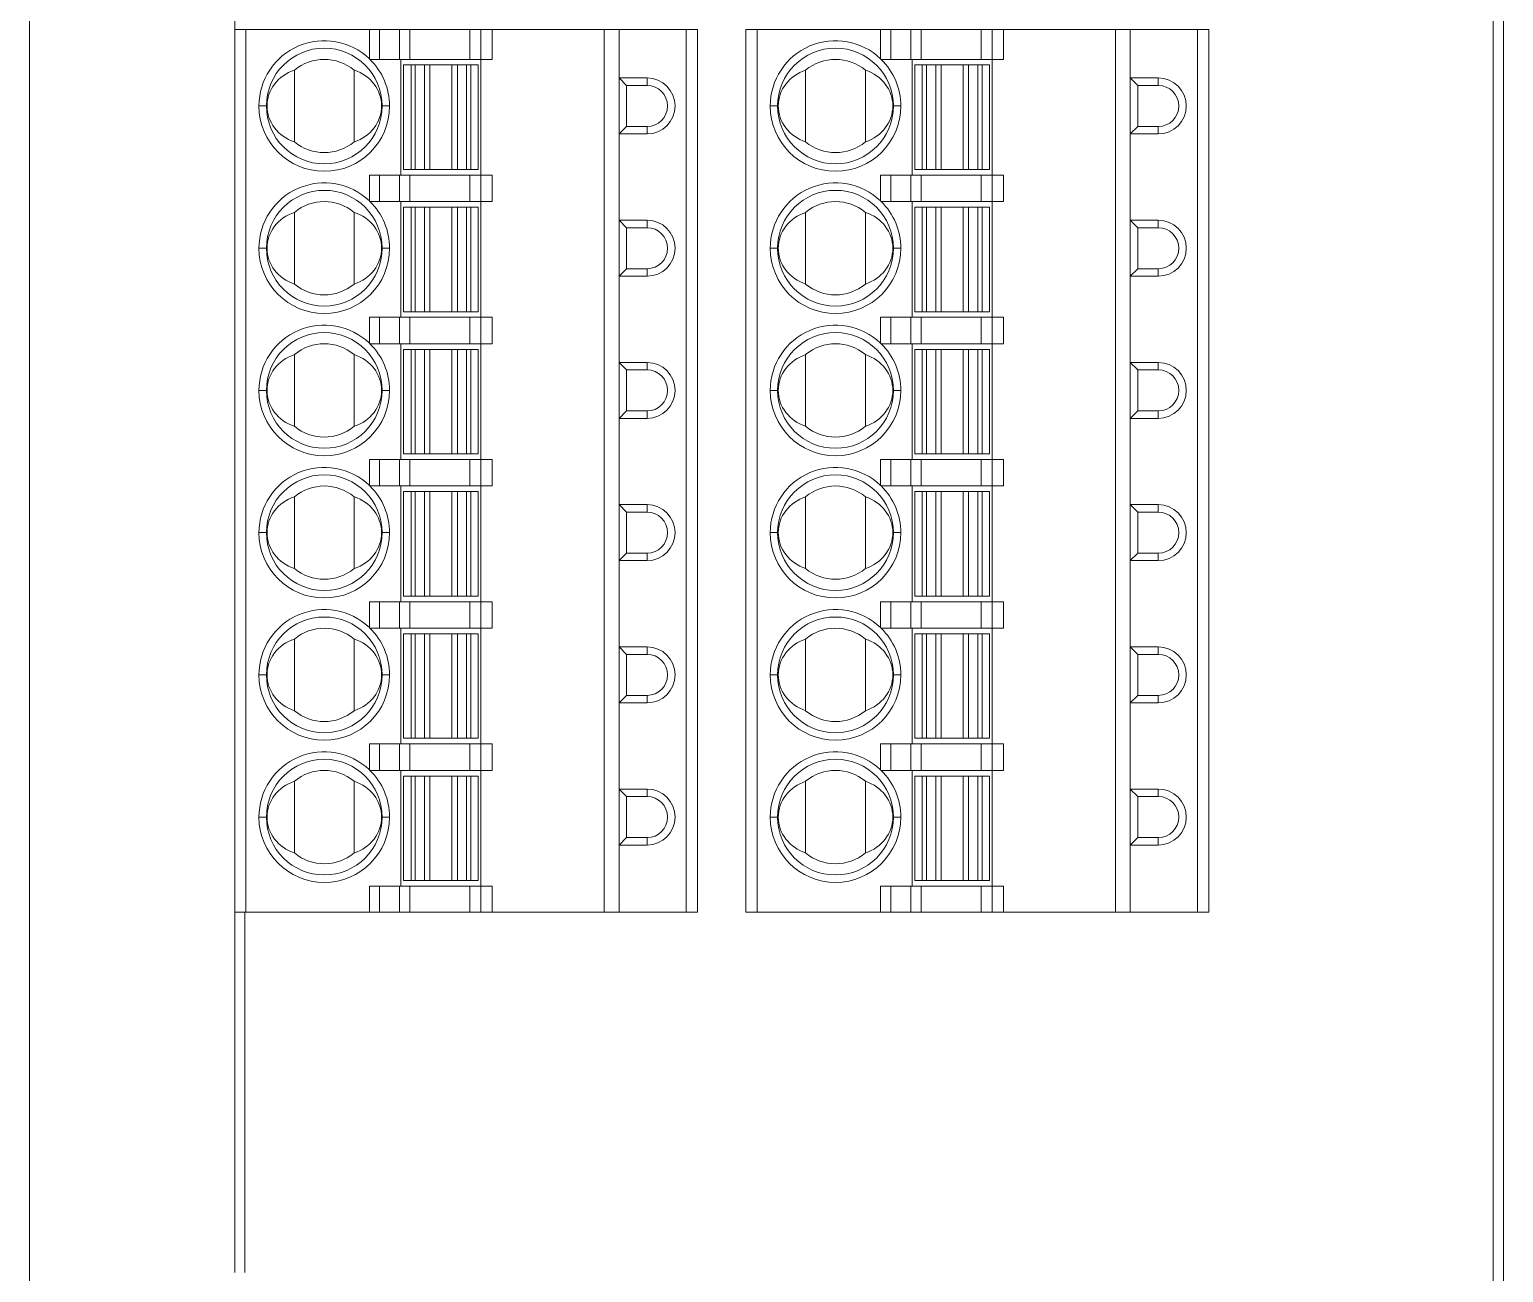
# Model space of a CAD drawing. Header units: millimetres. Extents: x 91 to 341, y 63 to 263.
# Drawn here: x 245.43 to 265.18, y 187.31 to 203.96 of the extents above; entities that cross this region are included whole.
import ezdxf

# ---------------------------------------------------------------- set-up
doc = ezdxf.new("R2010")
doc.units = ezdxf.units.MM

msp = doc.modelspace()

# ---------------------------------------------------------------- linework, layer by layer
at = {"color": 7, "linetype": 'Continuous', "lineweight": 15}
for p, q in [((245.427, 229.139), (245.427, 170.139)), ((248.177, 203.964), (248.177, 226.139)), ((265.177, 226.139), (265.177, 173.139)), ((265.04, 173.314), (265.04, 225.964)), ((248.177, 192.139), (248.177, 203.964)), ((248.177, 203.964), (248.327, 203.964)), ((248.327, 192.139), (248.327, 203.964)), ((248.327, 203.964), (249.982, 203.964)), ((249.982, 203.571), (249.982, 203.964)), ((249.982, 203.964), (250.118, 203.964)), ((250.118, 203.964), (250.118, 203.564)), ((250.118, 203.964), (250.387, 203.964)), ((250.387, 203.964), (250.387, 203.564)), ((250.387, 203.964), (250.523, 203.964)), ((250.523, 203.964), (250.523, 203.564)), ((250.523, 203.964), (251.327, 203.964)), ((251.327, 203.964), (251.327, 203.564)), ((251.327, 203.964), (251.477, 203.964)), ((251.477, 203.964), (251.477, 203.564)), ((251.477, 203.964), (251.627, 203.964)), ((251.627, 203.964), (251.627, 203.564)), ((251.627, 203.964), (253.127, 203.964)), ((253.127, 192.139), (253.127, 203.964)), ((253.327, 203.964), (253.127, 203.964)), ((253.327, 203.314), (253.327, 203.964)), ((253.327, 203.964), (254.227, 203.964)), ((254.227, 192.139), (254.227, 203.964)), ((254.377, 203.964), (254.227, 203.964)), ((254.377, 192.139), (254.377, 203.964)), ((255.027, 192.139), (255.027, 203.964)), ((255.027, 203.964), (255.177, 203.964)), ((255.177, 192.139), (255.177, 203.964)), ((255.177, 203.964), (256.832, 203.964)), ((256.832, 203.571), (256.832, 203.964)), ((256.832, 203.964), (256.968, 203.964)), ((256.968, 203.964), (256.968, 203.564)), ((256.968, 203.964), (257.237, 203.964)), ((257.237, 203.964), (257.237, 203.564)), ((257.237, 203.964), (257.373, 203.964)), ((257.373, 203.964), (257.373, 203.564)), ((257.373, 203.964), (258.177, 203.964)), ((258.177, 203.964), (258.177, 203.564)), ((258.177, 203.964), (258.327, 203.964)), ((258.327, 203.964), (258.327, 203.564)), ((258.327, 203.964), (258.477, 203.964)), ((258.477, 203.964), (258.477, 203.564)), ((258.477, 203.964), (259.977, 203.964)), ((259.977, 192.139), (259.977, 203.964)), ((260.177, 203.964), (259.977, 203.964)), ((260.177, 203.314), (260.177, 203.964)), ((260.177, 203.964), (261.077, 203.964)), ((261.077, 192.139), (261.077, 203.964)), ((261.227, 203.964), (261.077, 203.964)), ((261.227, 192.139), (261.227, 203.964)), ((249.99, 203.564), (249.982, 203.571)), ((249.99, 203.564), (250.118, 203.564)), ((249.99, 203.564), (249.99, 203.564)), ((250.118, 203.564), (250.387, 203.564)), ((250.387, 203.564), (250.523, 203.564)), ((250.402, 202.014), (250.402, 203.564)), ((250.44, 202.089), (250.44, 203.489)), ((250.44, 203.489), (250.54, 203.489)), ((250.523, 203.564), (251.327, 203.564)), ((250.54, 202.089), (250.54, 203.489)), ((250.597, 203.489), (250.54, 203.489)), ((250.719, 203.489), (250.597, 203.489)), ((250.597, 202.089), (250.597, 203.489)), ((250.719, 202.089), (250.719, 203.489)), ((250.793, 203.489), (250.719, 203.489)), ((250.793, 202.089), (250.793, 203.489)), ((250.793, 203.489), (251.086, 203.489)), ((251.086, 203.489), (251.086, 202.089)), ((251.161, 203.489), (251.086, 203.489)), ((251.161, 203.489), (251.161, 202.089)), ((251.283, 203.489), (251.161, 203.489)), ((251.283, 203.489), (251.283, 202.089)), ((251.34, 203.489), (251.283, 203.489)), ((251.327, 203.564), (251.477, 203.564)), ((251.34, 203.489), (251.34, 202.089)), ((251.44, 203.489), (251.34, 203.489)), ((251.44, 203.489), (251.44, 202.089)), ((251.477, 203.564), (251.627, 203.564)), ((251.477, 203.564), (251.477, 202.014)), ((256.84, 203.564), (256.832, 203.571)), ((256.84, 203.564), (256.968, 203.564)), ((256.84, 203.564), (256.84, 203.564)), ((256.968, 203.564), (257.237, 203.564)), ((257.237, 203.564), (257.373, 203.564)), ((257.252, 202.014), (257.252, 203.564)), ((257.29, 202.089), (257.29, 203.489)), ((257.29, 203.489), (257.39, 203.489)), ((257.373, 203.564), (258.177, 203.564)), ((257.39, 202.089), (257.39, 203.489)), ((257.447, 203.489), (257.39, 203.489)), ((257.447, 202.089), (257.447, 203.489)), ((257.569, 203.489), (257.447, 203.489)), ((257.569, 202.089), (257.569, 203.489)), ((257.643, 203.489), (257.569, 203.489)), ((257.643, 202.089), (257.643, 203.489)), ((257.643, 203.489), (257.936, 203.489)), ((257.936, 203.489), (257.936, 202.089)), ((258.011, 203.489), (257.936, 203.489)), ((258.011, 203.489), (258.011, 202.089)), ((258.133, 203.489), (258.011, 203.489)), ((258.133, 203.489), (258.133, 202.089)), ((258.19, 203.489), (258.133, 203.489)), ((258.177, 203.564), (258.327, 203.564)), ((258.19, 203.489), (258.19, 202.089)), ((258.29, 203.489), (258.19, 203.489)), ((258.29, 203.489), (258.29, 202.089)), ((258.327, 203.564), (258.477, 203.564)), ((258.327, 203.564), (258.327, 202.014)), ((248.977, 202.459), (248.977, 203.419)), ((249.777, 203.419), (249.777, 202.459)), ((253.327, 202.564), (253.327, 203.314)), ((253.327, 203.314), (253.427, 203.214)), ((253.327, 203.314), (253.702, 203.314)), ((253.702, 203.214), (253.702, 203.314)), ((255.827, 202.459), (255.827, 203.419)), ((256.627, 203.419), (256.627, 202.459)), ((260.177, 202.564), (260.177, 203.314)), ((260.177, 203.314), (260.552, 203.314)), ((260.177, 203.314), (260.277, 203.214)), ((260.552, 203.214), (260.552, 203.314)), ((253.427, 202.664), (253.427, 203.214)), ((253.427, 203.214), (253.702, 203.214)), ((260.277, 202.664), (260.277, 203.214)), ((260.277, 203.214), (260.552, 203.214)), ((248.602, 202.939), (248.502, 202.939)), ((250.252, 202.939), (250.152, 202.939)), ((255.452, 202.939), (255.352, 202.939)), ((257.102, 202.939), (257.002, 202.939)), ((253.327, 202.564), (253.427, 202.664)), ((253.427, 202.664), (253.702, 202.664)), ((253.702, 202.664), (253.702, 202.564)), ((260.177, 202.564), (260.277, 202.664)), ((260.277, 202.664), (260.552, 202.664)), ((260.552, 202.664), (260.552, 202.564)), ((253.327, 202.564), (253.327, 201.409)), ((253.702, 202.564), (253.327, 202.564)), ((260.177, 202.564), (260.177, 201.409)), ((260.552, 202.564), (260.177, 202.564)), ((250.44, 202.089), (250.54, 202.089)), ((250.54, 202.089), (250.597, 202.089)), ((250.597, 202.089), (250.719, 202.089)), ((250.719, 202.089), (250.793, 202.089)), ((251.086, 202.089), (250.793, 202.089)), ((251.086, 202.089), (251.161, 202.089)), ((251.161, 202.089), (251.283, 202.089)), ((251.283, 202.089), (251.34, 202.089)), ((251.34, 202.089), (251.44, 202.089)), ((257.29, 202.089), (257.39, 202.089)), ((257.39, 202.089), (257.447, 202.089)), ((257.447, 202.089), (257.569, 202.089)), ((257.569, 202.089), (257.643, 202.089)), ((257.936, 202.089), (257.643, 202.089)), ((257.936, 202.089), (258.011, 202.089)), ((258.011, 202.089), (258.133, 202.089)), ((258.133, 202.089), (258.19, 202.089)), ((258.19, 202.089), (258.29, 202.089)), ((249.982, 201.666), (249.982, 202.014)), ((249.982, 202.014), (250.118, 202.014)), ((250.118, 202.014), (250.118, 201.659)), ((250.387, 202.014), (250.118, 202.014)), ((250.387, 201.659), (250.387, 202.014)), ((250.387, 202.014), (250.523, 202.014)), ((250.523, 201.659), (250.523, 202.014)), ((250.523, 202.014), (251.327, 202.014)), ((251.327, 202.014), (251.327, 201.659)), ((251.477, 202.014), (251.327, 202.014)), ((251.477, 202.014), (251.477, 201.659)), ((251.477, 202.014), (251.627, 202.014)), ((251.627, 202.014), (251.627, 201.659)), ((256.832, 201.666), (256.832, 202.014)), ((256.832, 202.014), (256.968, 202.014)), ((256.968, 202.014), (256.968, 201.659)), ((257.237, 202.014), (256.968, 202.014)), ((257.237, 201.659), (257.237, 202.014)), ((257.237, 202.014), (257.373, 202.014)), ((257.373, 201.659), (257.373, 202.014)), ((257.373, 202.014), (258.177, 202.014)), ((258.177, 202.014), (258.177, 201.659)), ((258.327, 202.014), (258.177, 202.014)), ((258.327, 202.014), (258.327, 201.659)), ((258.327, 202.014), (258.477, 202.014)), ((258.477, 202.014), (258.477, 201.659)), ((249.99, 201.659), (249.982, 201.666)), ((249.99, 201.659), (250.118, 201.659)), ((249.99, 201.659), (249.99, 201.659)), ((250.118, 201.659), (250.387, 201.659)), ((250.387, 201.659), (250.523, 201.659)), ((250.402, 200.109), (250.402, 201.659)), ((250.523, 201.659), (251.327, 201.659)), ((251.327, 201.659), (251.477, 201.659)), ((251.477, 201.659), (251.627, 201.659)), ((251.477, 201.659), (251.477, 200.109)), ((256.84, 201.659), (256.832, 201.666)), ((256.84, 201.659), (256.968, 201.659)), ((256.84, 201.659), (256.84, 201.659)), ((256.968, 201.659), (257.237, 201.659)), ((257.237, 201.659), (257.373, 201.659)), ((257.252, 200.109), (257.252, 201.659)), ((257.373, 201.659), (258.177, 201.659)), ((258.177, 201.659), (258.327, 201.659)), ((258.327, 201.659), (258.477, 201.659)), ((258.327, 201.659), (258.327, 200.109)), ((248.977, 200.554), (248.977, 201.514)), ((249.777, 201.514), (249.777, 200.554)), ((250.44, 200.184), (250.44, 201.584)), ((250.44, 201.584), (250.54, 201.584)), ((250.54, 200.184), (250.54, 201.584)), ((250.597, 201.584), (250.54, 201.584)), ((250.719, 201.584), (250.597, 201.584)), ((250.597, 200.184), (250.597, 201.584)), ((250.719, 200.184), (250.719, 201.584)), ((250.793, 201.584), (250.719, 201.584)), ((250.793, 200.184), (250.793, 201.584)), ((250.793, 201.584), (251.086, 201.584)), ((251.086, 201.584), (251.086, 200.184)), ((251.161, 201.584), (251.086, 201.584)), ((251.161, 201.584), (251.161, 200.184)), ((251.283, 201.584), (251.161, 201.584)), ((251.283, 201.584), (251.283, 200.184)), ((251.34, 201.584), (251.283, 201.584)), ((251.34, 201.584), (251.34, 200.184)), ((251.34, 201.584), (251.44, 201.584)), ((251.44, 201.584), (251.44, 200.184)), ((255.827, 200.554), (255.827, 201.514)), ((256.627, 201.514), (256.627, 200.554)), ((257.29, 200.184), (257.29, 201.584)), ((257.29, 201.584), (257.39, 201.584)), ((257.39, 200.184), (257.39, 201.584)), ((257.447, 201.584), (257.39, 201.584)), ((257.447, 200.184), (257.447, 201.584)), ((257.569, 201.584), (257.447, 201.584)), ((257.569, 200.184), (257.569, 201.584)), ((257.643, 201.584), (257.569, 201.584)), ((257.643, 200.184), (257.643, 201.584)), ((257.643, 201.584), (257.936, 201.584)), ((257.936, 201.584), (257.936, 200.184)), ((258.011, 201.584), (257.936, 201.584)), ((258.011, 201.584), (258.011, 200.184)), ((258.133, 201.584), (258.011, 201.584)), ((258.133, 201.584), (258.133, 200.184)), ((258.19, 201.584), (258.133, 201.584)), ((258.19, 201.584), (258.19, 200.184)), ((258.19, 201.584), (258.29, 201.584)), ((258.29, 201.584), (258.29, 200.184)), ((253.327, 200.659), (253.327, 201.409)), ((253.327, 201.409), (253.702, 201.409)), ((253.327, 201.409), (253.427, 201.309)), ((253.427, 201.309), (253.702, 201.309)), ((253.427, 200.759), (253.427, 201.309)), ((253.702, 201.309), (253.702, 201.409)), ((260.177, 200.659), (260.177, 201.409)), ((260.177, 201.409), (260.552, 201.409)), ((260.177, 201.409), (260.277, 201.309)), ((260.277, 200.759), (260.277, 201.309)), ((260.277, 201.309), (260.552, 201.309)), ((260.552, 201.309), (260.552, 201.409)), ((248.602, 201.034), (248.502, 201.034)), ((250.252, 201.034), (250.152, 201.034)), ((255.452, 201.034), (255.352, 201.034)), ((257.102, 201.034), (257.002, 201.034)), ((253.327, 200.659), (253.427, 200.759)), ((253.427, 200.759), (253.702, 200.759)), ((253.702, 200.759), (253.702, 200.659)), ((260.177, 200.659), (260.277, 200.759)), ((260.277, 200.759), (260.552, 200.759)), ((260.552, 200.759), (260.552, 200.659)), ((253.327, 200.659), (253.327, 199.504)), ((253.702, 200.659), (253.327, 200.659)), ((260.177, 200.659), (260.177, 199.504)), ((260.552, 200.659), (260.177, 200.659)), ((249.982, 199.761), (249.982, 200.109)), ((249.982, 200.109), (250.118, 200.109)), ((250.118, 200.109), (250.118, 199.754)), ((250.387, 200.109), (250.118, 200.109)), ((250.387, 199.754), (250.387, 200.109)), ((250.387, 200.109), (250.523, 200.109)), ((250.44, 200.184), (250.54, 200.184)), ((250.523, 199.754), (250.523, 200.109)), ((250.523, 200.109), (251.327, 200.109)), ((250.54, 200.184), (250.597, 200.184)), ((250.597, 200.184), (250.719, 200.184)), ((250.719, 200.184), (250.793, 200.184)), ((251.086, 200.184), (250.793, 200.184)), ((251.086, 200.184), (251.161, 200.184)), ((251.161, 200.184), (251.283, 200.184)), ((251.283, 200.184), (251.34, 200.184)), ((251.327, 200.109), (251.327, 199.754)), ((251.477, 200.109), (251.327, 200.109)), ((251.34, 200.184), (251.44, 200.184)), ((251.477, 200.109), (251.477, 199.754)), ((251.477, 200.109), (251.627, 200.109)), ((251.627, 200.109), (251.627, 199.754)), ((256.832, 199.761), (256.832, 200.109)), ((256.832, 200.109), (256.968, 200.109)), ((256.968, 200.109), (256.968, 199.754)), ((257.237, 200.109), (256.968, 200.109)), ((257.237, 199.754), (257.237, 200.109)), ((257.237, 200.109), (257.373, 200.109)), ((257.29, 200.184), (257.39, 200.184)), ((257.373, 199.754), (257.373, 200.109)), ((257.373, 200.109), (258.177, 200.109)), ((257.39, 200.184), (257.447, 200.184)), ((257.447, 200.184), (257.569, 200.184)), ((257.569, 200.184), (257.643, 200.184)), ((257.936, 200.184), (257.643, 200.184)), ((257.936, 200.184), (258.011, 200.184)), ((258.011, 200.184), (258.133, 200.184)), ((258.133, 200.184), (258.19, 200.184)), ((258.177, 200.109), (258.177, 199.754)), ((258.327, 200.109), (258.177, 200.109)), ((258.19, 200.184), (258.29, 200.184)), ((258.327, 200.109), (258.327, 199.754)), ((258.327, 200.109), (258.477, 200.109)), ((258.477, 200.109), (258.477, 199.754)), ((249.99, 199.754), (249.982, 199.761)), ((249.99, 199.754), (250.118, 199.754)), ((249.99, 199.754), (249.99, 199.754)), ((250.118, 199.754), (250.387, 199.754)), ((250.387, 199.754), (250.523, 199.754)), ((250.402, 198.204), (250.402, 199.754)), ((250.44, 198.279), (250.44, 199.679)), ((250.44, 199.679), (250.54, 199.679)), ((250.523, 199.754), (251.327, 199.754)), ((250.54, 198.279), (250.54, 199.679)), ((250.597, 199.679), (250.54, 199.679)), ((250.719, 199.679), (250.597, 199.679)), ((250.597, 198.279), (250.597, 199.679)), ((250.719, 198.279), (250.719, 199.679)), ((250.793, 199.679), (250.719, 199.679)), ((250.793, 198.279), (250.793, 199.679)), ((250.793, 199.679), (251.086, 199.679)), ((251.086, 199.679), (251.086, 198.279)), ((251.161, 199.679), (251.086, 199.679)), ((251.161, 199.679), (251.161, 198.279)), ((251.283, 199.679), (251.161, 199.679)), ((251.283, 199.679), (251.283, 198.279)), ((251.34, 199.679), (251.283, 199.679)), ((251.327, 199.754), (251.477, 199.754)), ((251.34, 199.679), (251.34, 198.279)), ((251.34, 199.679), (251.44, 199.679)), ((251.44, 199.679), (251.44, 198.279)), ((251.477, 199.754), (251.627, 199.754)), ((251.477, 199.754), (251.477, 198.204)), ((256.84, 199.754), (256.832, 199.761)), ((256.84, 199.754), (256.968, 199.754)), ((256.84, 199.754), (256.84, 199.754)), ((256.968, 199.754), (257.237, 199.754)), ((257.237, 199.754), (257.373, 199.754)), ((257.252, 198.204), (257.252, 199.754)), ((257.29, 198.279), (257.29, 199.679)), ((257.29, 199.679), (257.39, 199.679)), ((257.373, 199.754), (258.177, 199.754)), ((257.39, 198.279), (257.39, 199.679)), ((257.447, 199.679), (257.39, 199.679)), ((257.447, 198.279), (257.447, 199.679)), ((257.569, 199.679), (257.447, 199.679)), ((257.569, 198.279), (257.569, 199.679)), ((257.643, 199.679), (257.569, 199.679)), ((257.643, 198.279), (257.643, 199.679)), ((257.643, 199.679), (257.936, 199.679)), ((257.936, 199.679), (257.936, 198.279)), ((258.011, 199.679), (257.936, 199.679)), ((258.011, 199.679), (258.011, 198.279)), ((258.133, 199.679), (258.011, 199.679)), ((258.133, 199.679), (258.133, 198.279)), ((258.19, 199.679), (258.133, 199.679)), ((258.177, 199.754), (258.327, 199.754)), ((258.19, 199.679), (258.19, 198.279)), ((258.19, 199.679), (258.29, 199.679)), ((258.29, 199.679), (258.29, 198.279)), ((258.327, 199.754), (258.477, 199.754)), ((258.327, 199.754), (258.327, 198.204)), ((248.977, 198.649), (248.977, 199.609)), ((249.777, 199.609), (249.777, 198.649)), ((253.327, 198.754), (253.327, 199.504)), ((253.327, 199.504), (253.702, 199.504)), ((253.327, 199.504), (253.427, 199.404)), ((253.702, 199.404), (253.702, 199.504)), ((255.827, 198.649), (255.827, 199.609)), ((256.627, 199.609), (256.627, 198.649)), ((260.177, 198.754), (260.177, 199.504)), ((260.177, 199.504), (260.552, 199.504)), ((260.177, 199.504), (260.277, 199.404)), ((260.552, 199.404), (260.552, 199.504)), ((253.427, 199.404), (253.702, 199.404)), ((253.427, 198.854), (253.427, 199.404)), ((260.277, 198.854), (260.277, 199.404)), ((260.277, 199.404), (260.552, 199.404)), ((248.602, 199.129), (248.502, 199.129)), ((250.252, 199.129), (250.152, 199.129)), ((255.452, 199.129), (255.352, 199.129)), ((257.102, 199.129), (257.002, 199.129)), ((253.327, 198.754), (253.427, 198.854)), ((253.327, 198.754), (253.327, 197.599)), ((253.702, 198.754), (253.327, 198.754)), ((253.427, 198.854), (253.702, 198.854)), ((253.702, 198.854), (253.702, 198.754)), ((260.177, 198.754), (260.277, 198.854)), ((260.177, 198.754), (260.177, 197.599)), ((260.552, 198.754), (260.177, 198.754)), ((260.277, 198.854), (260.552, 198.854)), ((260.552, 198.854), (260.552, 198.754)), ((249.982, 197.856), (249.982, 198.204)), ((249.982, 198.204), (250.118, 198.204)), ((250.118, 198.204), (250.118, 197.849)), ((250.387, 198.204), (250.118, 198.204)), ((250.387, 197.849), (250.387, 198.204)), ((250.387, 198.204), (250.523, 198.204)), ((250.44, 198.279), (250.54, 198.279)), ((250.523, 197.849), (250.523, 198.204)), ((250.523, 198.204), (251.327, 198.204)), ((250.54, 198.279), (250.597, 198.279)), ((250.597, 198.279), (250.719, 198.279)), ((250.719, 198.279), (250.793, 198.279)), ((251.086, 198.279), (250.793, 198.279)), ((251.086, 198.279), (251.161, 198.279)), ((251.161, 198.279), (251.283, 198.279)), ((251.283, 198.279), (251.34, 198.279)), ((251.327, 198.204), (251.327, 197.849)), ((251.477, 198.204), (251.327, 198.204)), ((251.34, 198.279), (251.44, 198.279)), ((251.477, 198.204), (251.477, 197.849)), ((251.477, 198.204), (251.627, 198.204)), ((251.627, 198.204), (251.627, 197.849)), ((256.832, 197.856), (256.832, 198.204)), ((256.832, 198.204), (256.968, 198.204)), ((256.968, 198.204), (256.968, 197.849)), ((257.237, 198.204), (256.968, 198.204)), ((257.237, 197.849), (257.237, 198.204)), ((257.237, 198.204), (257.373, 198.204)), ((257.29, 198.279), (257.39, 198.279)), ((257.373, 197.849), (257.373, 198.204)), ((257.373, 198.204), (258.177, 198.204)), ((257.39, 198.279), (257.447, 198.279)), ((257.447, 198.279), (257.569, 198.279)), ((257.569, 198.279), (257.643, 198.279)), ((257.936, 198.279), (257.643, 198.279)), ((257.936, 198.279), (258.011, 198.279)), ((258.011, 198.279), (258.133, 198.279)), ((258.133, 198.279), (258.19, 198.279)), ((258.177, 198.204), (258.177, 197.849)), ((258.327, 198.204), (258.177, 198.204)), ((258.19, 198.279), (258.29, 198.279)), ((258.327, 198.204), (258.327, 197.849)), ((258.327, 198.204), (258.477, 198.204)), ((258.477, 198.204), (258.477, 197.849)), ((248.977, 196.744), (248.977, 197.704)), ((249.777, 197.704), (249.777, 196.744)), ((249.99, 197.849), (249.982, 197.856)), ((249.99, 197.849), (250.118, 197.849)), ((249.99, 197.849), (249.99, 197.849)), ((250.118, 197.849), (250.387, 197.849)), ((250.387, 197.849), (250.523, 197.849)), ((250.402, 196.299), (250.402, 197.849)), ((250.44, 196.374), (250.44, 197.774)), ((250.44, 197.774), (250.54, 197.774)), ((250.523, 197.849), (251.327, 197.849)), ((250.54, 196.374), (250.54, 197.774)), ((250.597, 197.774), (250.54, 197.774)), ((250.719, 197.774), (250.597, 197.774)), ((250.597, 196.374), (250.597, 197.774)), ((250.719, 196.374), (250.719, 197.774)), ((250.793, 197.774), (250.719, 197.774)), ((250.793, 196.374), (250.793, 197.774)), ((250.793, 197.774), (251.086, 197.774)), ((251.086, 197.774), (251.086, 196.374)), ((251.161, 197.774), (251.086, 197.774)), ((251.161, 197.774), (251.161, 196.374)), ((251.283, 197.774), (251.161, 197.774)), ((251.283, 197.774), (251.283, 196.374)), ((251.34, 197.774), (251.283, 197.774)), ((251.327, 197.849), (251.477, 197.849)), ((251.34, 197.774), (251.34, 196.374)), ((251.34, 197.774), (251.44, 197.774)), ((251.44, 197.774), (251.44, 196.374)), ((251.477, 197.849), (251.627, 197.849)), ((251.477, 197.849), (251.477, 196.299)), ((255.827, 196.744), (255.827, 197.704)), ((256.627, 197.704), (256.627, 196.744)), ((256.84, 197.849), (256.832, 197.856)), ((256.84, 197.849), (256.968, 197.849)), ((256.84, 197.849), (256.84, 197.849)), ((256.968, 197.849), (257.237, 197.849)), ((257.237, 197.849), (257.373, 197.849)), ((257.252, 196.299), (257.252, 197.849)), ((257.29, 196.374), (257.29, 197.774)), ((257.29, 197.774), (257.39, 197.774)), ((257.373, 197.849), (258.177, 197.849)), ((257.39, 196.374), (257.39, 197.774)), ((257.447, 197.774), (257.39, 197.774)), ((257.569, 197.774), (257.447, 197.774)), ((257.447, 196.374), (257.447, 197.774)), ((257.569, 196.374), (257.569, 197.774)), ((257.643, 197.774), (257.569, 197.774)), ((257.643, 196.374), (257.643, 197.774)), ((257.643, 197.774), (257.936, 197.774)), ((257.936, 197.774), (257.936, 196.374)), ((258.011, 197.774), (257.936, 197.774)), ((258.011, 197.774), (258.011, 196.374)), ((258.133, 197.774), (258.011, 197.774)), ((258.133, 197.774), (258.133, 196.374)), ((258.19, 197.774), (258.133, 197.774)), ((258.177, 197.849), (258.327, 197.849)), ((258.19, 197.774), (258.19, 196.374)), ((258.19, 197.774), (258.29, 197.774)), ((258.29, 197.774), (258.29, 196.374)), ((258.327, 197.849), (258.477, 197.849)), ((258.327, 197.849), (258.327, 196.299)), ((253.327, 196.849), (253.327, 197.599)), ((253.327, 197.599), (253.702, 197.599)), ((253.327, 197.599), (253.427, 197.499)), ((253.702, 197.499), (253.702, 197.599)), ((260.177, 196.849), (260.177, 197.599)), ((260.177, 197.599), (260.552, 197.599)), ((260.177, 197.599), (260.277, 197.499)), ((260.552, 197.499), (260.552, 197.599)), ((253.427, 197.499), (253.702, 197.499)), ((253.427, 196.949), (253.427, 197.499)), ((260.277, 197.499), (260.552, 197.499)), ((260.277, 196.949), (260.277, 197.499)), ((248.602, 197.224), (248.502, 197.224)), ((250.252, 197.224), (250.152, 197.224)), ((255.452, 197.224), (255.352, 197.224)), ((257.102, 197.224), (257.002, 197.224)), ((253.327, 196.849), (253.427, 196.949)), ((253.427, 196.949), (253.702, 196.949)), ((253.702, 196.949), (253.702, 196.849)), ((260.177, 196.849), (260.277, 196.949)), ((260.277, 196.949), (260.552, 196.949)), ((260.552, 196.949), (260.552, 196.849)), ((253.327, 196.849), (253.327, 195.694)), ((253.702, 196.849), (253.327, 196.849)), ((260.177, 196.849), (260.177, 195.694)), ((260.552, 196.849), (260.177, 196.849)), ((250.44, 196.374), (250.54, 196.374)), ((250.54, 196.374), (250.597, 196.374)), ((250.597, 196.374), (250.719, 196.374)), ((250.719, 196.374), (250.793, 196.374)), ((251.086, 196.374), (250.793, 196.374)), ((251.086, 196.374), (251.161, 196.374)), ((251.161, 196.374), (251.283, 196.374)), ((251.283, 196.374), (251.34, 196.374)), ((251.34, 196.374), (251.44, 196.374)), ((257.29, 196.374), (257.39, 196.374)), ((257.39, 196.374), (257.447, 196.374)), ((257.447, 196.374), (257.569, 196.374)), ((257.569, 196.374), (257.643, 196.374)), ((257.936, 196.374), (257.643, 196.374)), ((257.936, 196.374), (258.011, 196.374)), ((258.011, 196.374), (258.133, 196.374)), ((258.133, 196.374), (258.19, 196.374)), ((258.19, 196.374), (258.29, 196.374)), ((249.982, 195.951), (249.982, 196.299)), ((249.982, 196.299), (250.118, 196.299)), ((250.118, 196.299), (250.118, 195.944)), ((250.387, 196.299), (250.118, 196.299)), ((250.387, 195.944), (250.387, 196.299)), ((250.387, 196.299), (250.523, 196.299)), ((250.523, 195.944), (250.523, 196.299)), ((250.523, 196.299), (251.327, 196.299)), ((251.327, 196.299), (251.327, 195.944)), ((251.477, 196.299), (251.327, 196.299)), ((251.477, 196.299), (251.477, 195.944)), ((251.477, 196.299), (251.627, 196.299)), ((251.627, 196.299), (251.627, 195.944)), ((256.832, 195.951), (256.832, 196.299)), ((256.832, 196.299), (256.968, 196.299)), ((256.968, 196.299), (256.968, 195.944)), ((257.237, 196.299), (256.968, 196.299)), ((257.237, 195.944), (257.237, 196.299)), ((257.237, 196.299), (257.373, 196.299)), ((257.373, 195.944), (257.373, 196.299)), ((257.373, 196.299), (258.177, 196.299)), ((258.177, 196.299), (258.177, 195.944)), ((258.327, 196.299), (258.177, 196.299)), ((258.327, 196.299), (258.327, 195.944)), ((258.327, 196.299), (258.477, 196.299)), ((258.477, 196.299), (258.477, 195.944)), ((249.99, 195.944), (249.982, 195.951)), ((249.99, 195.944), (250.118, 195.944)), ((249.99, 195.944), (249.99, 195.944)), ((250.118, 195.944), (250.387, 195.944)), ((250.387, 195.944), (250.523, 195.944)), ((250.402, 194.394), (250.402, 195.944)), ((250.523, 195.944), (251.327, 195.944)), ((251.327, 195.944), (251.477, 195.944)), ((251.477, 195.944), (251.627, 195.944)), ((251.477, 195.944), (251.477, 194.394)), ((256.84, 195.944), (256.832, 195.951)), ((256.84, 195.944), (256.968, 195.944)), ((256.84, 195.944), (256.84, 195.944)), ((256.968, 195.944), (257.237, 195.944)), ((257.237, 195.944), (257.373, 195.944)), ((257.252, 194.394), (257.252, 195.944)), ((257.373, 195.944), (258.177, 195.944)), ((258.177, 195.944), (258.327, 195.944)), ((258.327, 195.944), (258.477, 195.944)), ((258.327, 195.944), (258.327, 194.394)), ((248.977, 194.839), (248.977, 195.799)), ((249.777, 195.799), (249.777, 194.839)), ((250.44, 194.469), (250.44, 195.869)), ((250.44, 195.869), (250.54, 195.869)), ((250.54, 194.469), (250.54, 195.869)), ((250.597, 195.869), (250.54, 195.869)), ((250.597, 194.469), (250.597, 195.869)), ((250.719, 195.869), (250.597, 195.869)), ((250.719, 194.469), (250.719, 195.869)), ((250.793, 195.869), (250.719, 195.869)), ((250.793, 194.469), (250.793, 195.869)), ((250.793, 195.869), (251.086, 195.869)), ((251.086, 195.869), (251.086, 194.469)), ((251.161, 195.869), (251.086, 195.869)), ((251.161, 195.869), (251.161, 194.469)), ((251.283, 195.869), (251.161, 195.869)), ((251.283, 195.869), (251.283, 194.469)), ((251.34, 195.869), (251.283, 195.869)), ((251.34, 195.869), (251.34, 194.469)), ((251.44, 195.869), (251.34, 195.869)), ((251.44, 195.869), (251.44, 194.469)), ((255.827, 194.839), (255.827, 195.799)), ((256.627, 195.799), (256.627, 194.839)), ((257.29, 194.469), (257.29, 195.869)), ((257.29, 195.869), (257.39, 195.869)), ((257.39, 194.469), (257.39, 195.869)), ((257.447, 195.869), (257.39, 195.869)), ((257.447, 194.469), (257.447, 195.869)), ((257.569, 195.869), (257.447, 195.869)), ((257.569, 194.469), (257.569, 195.869)), ((257.643, 195.869), (257.569, 195.869)), ((257.643, 194.469), (257.643, 195.869)), ((257.643, 195.869), (257.936, 195.869)), ((257.936, 195.869), (257.936, 194.469)), ((258.011, 195.869), (257.936, 195.869)), ((258.011, 195.869), (258.011, 194.469)), ((258.133, 195.869), (258.011, 195.869)), ((258.133, 195.869), (258.133, 194.469)), ((258.19, 195.869), (258.133, 195.869)), ((258.19, 195.869), (258.19, 194.469)), ((258.29, 195.869), (258.19, 195.869)), ((258.29, 195.869), (258.29, 194.469)), ((253.327, 194.944), (253.327, 195.694)), ((253.327, 195.694), (253.702, 195.694)), ((253.327, 195.694), (253.427, 195.594)), ((253.427, 195.044), (253.427, 195.594)), ((253.427, 195.594), (253.702, 195.594)), ((253.702, 195.594), (253.702, 195.694)), ((260.177, 194.944), (260.177, 195.694)), ((260.177, 195.694), (260.552, 195.694)), ((260.177, 195.694), (260.277, 195.594)), ((260.277, 195.594), (260.552, 195.594)), ((260.277, 195.044), (260.277, 195.594)), ((260.552, 195.594), (260.552, 195.694)), ((248.602, 195.319), (248.502, 195.319)), ((250.252, 195.319), (250.152, 195.319)), ((255.452, 195.319), (255.352, 195.319)), ((257.102, 195.319), (257.002, 195.319)), ((253.327, 194.944), (253.427, 195.044)), ((253.327, 194.944), (253.327, 193.789)), ((253.702, 194.944), (253.327, 194.944)), ((253.427, 195.044), (253.702, 195.044)), ((253.702, 195.044), (253.702, 194.944)), ((260.177, 194.944), (260.277, 195.044)), ((260.177, 194.944), (260.177, 193.789)), ((260.552, 194.944), (260.177, 194.944)), ((260.277, 195.044), (260.552, 195.044)), ((260.552, 195.044), (260.552, 194.944)), ((249.982, 194.046), (249.982, 194.394)), ((249.982, 194.394), (250.118, 194.394)), ((250.118, 194.394), (250.118, 194.039)), ((250.387, 194.394), (250.118, 194.394)), ((250.387, 194.039), (250.387, 194.394)), ((250.387, 194.394), (250.523, 194.394)), ((250.44, 194.469), (250.54, 194.469)), ((250.523, 194.039), (250.523, 194.394)), ((250.523, 194.394), (251.327, 194.394)), ((250.54, 194.469), (250.597, 194.469)), ((250.597, 194.469), (250.719, 194.469)), ((250.719, 194.469), (250.793, 194.469)), ((251.086, 194.469), (250.793, 194.469)), ((251.086, 194.469), (251.161, 194.469)), ((251.161, 194.469), (251.283, 194.469)), ((251.283, 194.469), (251.34, 194.469)), ((251.327, 194.394), (251.327, 194.039)), ((251.477, 194.394), (251.327, 194.394)), ((251.34, 194.469), (251.44, 194.469)), ((251.477, 194.394), (251.477, 194.039)), ((251.477, 194.394), (251.627, 194.394)), ((251.627, 194.394), (251.627, 194.039)), ((256.832, 194.046), (256.832, 194.394)), ((256.832, 194.394), (256.968, 194.394)), ((256.968, 194.394), (256.968, 194.039)), ((257.237, 194.394), (256.968, 194.394)), ((257.237, 194.039), (257.237, 194.394)), ((257.237, 194.394), (257.373, 194.394)), ((257.29, 194.469), (257.39, 194.469)), ((257.373, 194.039), (257.373, 194.394)), ((257.373, 194.394), (258.177, 194.394)), ((257.39, 194.469), (257.447, 194.469)), ((257.447, 194.469), (257.569, 194.469)), ((257.569, 194.469), (257.643, 194.469)), ((257.936, 194.469), (257.643, 194.469)), ((257.936, 194.469), (258.011, 194.469)), ((258.011, 194.469), (258.133, 194.469)), ((258.133, 194.469), (258.19, 194.469)), ((258.177, 194.394), (258.177, 194.039)), ((258.327, 194.394), (258.177, 194.394)), ((258.19, 194.469), (258.29, 194.469)), ((258.327, 194.394), (258.327, 194.039)), ((258.327, 194.394), (258.477, 194.394)), ((258.477, 194.394), (258.477, 194.039)), ((249.99, 194.039), (249.982, 194.046)), ((249.99, 194.039), (250.118, 194.039)), ((249.99, 194.039), (249.99, 194.039)), ((250.118, 194.039), (250.387, 194.039)), ((250.387, 194.039), (250.523, 194.039)), ((250.402, 192.489), (250.402, 194.039)), ((250.44, 192.564), (250.44, 193.964)), ((250.44, 193.964), (250.54, 193.964)), ((250.523, 194.039), (251.327, 194.039)), ((250.54, 192.564), (250.54, 193.964)), ((250.597, 193.964), (250.54, 193.964)), ((250.597, 192.564), (250.597, 193.964)), ((250.719, 193.964), (250.597, 193.964)), ((250.719, 192.564), (250.719, 193.964)), ((250.793, 193.964), (250.719, 193.964)), ((250.793, 192.564), (250.793, 193.964)), ((250.793, 193.964), (251.086, 193.964)), ((251.086, 193.964), (251.086, 192.564)), ((251.161, 193.964), (251.086, 193.964)), ((251.161, 193.964), (251.161, 192.564)), ((251.283, 193.964), (251.161, 193.964)), ((251.283, 193.964), (251.283, 192.564)), ((251.34, 193.964), (251.283, 193.964)), ((251.327, 194.039), (251.477, 194.039)), ((251.34, 193.964), (251.34, 192.564)), ((251.34, 193.964), (251.44, 193.964)), ((251.44, 193.964), (251.44, 192.564)), ((251.477, 194.039), (251.627, 194.039)), ((251.477, 194.039), (251.477, 192.489)), ((256.84, 194.039), (256.832, 194.046)), ((256.84, 194.039), (256.968, 194.039)), ((256.84, 194.039), (256.84, 194.039)), ((256.968, 194.039), (257.237, 194.039)), ((257.237, 194.039), (257.373, 194.039)), ((257.252, 192.489), (257.252, 194.039)), ((257.29, 192.564), (257.29, 193.964)), ((257.29, 193.964), (257.39, 193.964)), ((257.373, 194.039), (258.177, 194.039)), ((257.39, 192.564), (257.39, 193.964)), ((257.447, 193.964), (257.39, 193.964)), ((257.447, 192.564), (257.447, 193.964)), ((257.569, 193.964), (257.447, 193.964)), ((257.569, 192.564), (257.569, 193.964)), ((257.643, 193.964), (257.569, 193.964)), ((257.643, 192.564), (257.643, 193.964)), ((257.643, 193.964), (257.936, 193.964)), ((257.936, 193.964), (257.936, 192.564)), ((258.011, 193.964), (257.936, 193.964)), ((258.011, 193.964), (258.011, 192.564)), ((258.133, 193.964), (258.011, 193.964)), ((258.133, 193.964), (258.133, 192.564)), ((258.19, 193.964), (258.133, 193.964)), ((258.177, 194.039), (258.327, 194.039)), ((258.19, 193.964), (258.19, 192.564)), ((258.19, 193.964), (258.29, 193.964)), ((258.29, 193.964), (258.29, 192.564)), ((258.327, 194.039), (258.477, 194.039)), ((258.327, 194.039), (258.327, 192.489)), ((248.977, 192.934), (248.977, 193.894)), ((249.777, 193.894), (249.777, 192.934)), ((253.327, 193.039), (253.327, 193.789)), ((253.327, 193.789), (253.702, 193.789)), ((253.327, 193.789), (253.427, 193.689)), ((253.702, 193.689), (253.702, 193.789)), ((255.827, 192.934), (255.827, 193.894)), ((256.627, 193.894), (256.627, 192.934)), ((260.177, 193.039), (260.177, 193.789)), ((260.177, 193.789), (260.552, 193.789)), ((260.177, 193.789), (260.277, 193.689)), ((260.552, 193.689), (260.552, 193.789)), ((253.427, 193.139), (253.427, 193.689)), ((253.427, 193.689), (253.702, 193.689)), ((260.277, 193.139), (260.277, 193.689)), ((260.277, 193.689), (260.552, 193.689)), ((248.602, 193.414), (248.502, 193.414)), ((250.252, 193.414), (250.152, 193.414)), ((255.452, 193.414), (255.352, 193.414)), ((257.102, 193.414), (257.002, 193.414)), ((253.327, 193.039), (253.427, 193.139)), ((253.327, 193.039), (253.327, 192.139)), ((253.702, 193.039), (253.327, 193.039)), ((253.427, 193.139), (253.702, 193.139)), ((253.702, 193.139), (253.702, 193.039)), ((260.177, 193.039), (260.277, 193.139)), ((260.177, 193.039), (260.177, 192.139)), ((260.552, 193.039), (260.177, 193.039)), ((260.277, 193.139), (260.552, 193.139)), ((260.552, 193.139), (260.552, 193.039)), ((250.44, 192.564), (250.54, 192.564)), ((250.54, 192.564), (250.597, 192.564)), ((250.597, 192.564), (250.719, 192.564)), ((250.719, 192.564), (250.793, 192.564)), ((251.086, 192.564), (250.793, 192.564)), ((251.086, 192.564), (251.161, 192.564)), ((251.161, 192.564), (251.283, 192.564)), ((251.283, 192.564), (251.34, 192.564)), ((251.34, 192.564), (251.44, 192.564)), ((257.29, 192.564), (257.39, 192.564)), ((257.39, 192.564), (257.447, 192.564)), ((257.447, 192.564), (257.569, 192.564)), ((257.569, 192.564), (257.643, 192.564)), ((257.936, 192.564), (257.643, 192.564)), ((257.936, 192.564), (258.011, 192.564)), ((258.011, 192.564), (258.133, 192.564)), ((258.133, 192.564), (258.19, 192.564)), ((258.19, 192.564), (258.29, 192.564)), ((249.982, 192.139), (249.982, 192.489)), ((250.118, 192.489), (249.982, 192.489)), ((250.118, 192.489), (250.118, 192.139)), ((250.387, 192.489), (250.118, 192.489)), ((250.387, 192.489), (250.387, 192.139)), ((250.523, 192.489), (250.387, 192.489)), ((250.523, 192.489), (250.523, 192.139)), ((251.327, 192.489), (250.523, 192.489)), ((251.327, 192.489), (251.327, 192.139)), ((251.477, 192.489), (251.327, 192.489)), ((251.477, 192.489), (251.477, 192.139)), ((251.627, 192.489), (251.477, 192.489)), ((251.627, 192.489), (251.627, 192.139)), ((256.832, 192.139), (256.832, 192.489)), ((256.968, 192.489), (256.832, 192.489)), ((256.968, 192.489), (256.968, 192.139)), ((257.237, 192.489), (256.968, 192.489)), ((257.237, 192.489), (257.237, 192.139)), ((257.373, 192.489), (257.237, 192.489)), ((257.373, 192.489), (257.373, 192.139)), ((258.177, 192.489), (257.373, 192.489)), ((258.177, 192.489), (258.177, 192.139)), ((258.327, 192.489), (258.177, 192.489)), ((258.327, 192.489), (258.327, 192.139)), ((258.477, 192.489), (258.327, 192.489)), ((258.477, 192.489), (258.477, 192.139)), ((248.177, 192.139), (248.327, 192.139)), ((248.177, 187.314), (248.177, 192.139)), ((248.315, 192.139), (248.315, 187.314)), ((248.327, 192.139), (249.982, 192.139)), ((249.982, 192.139), (250.118, 192.139)), ((250.118, 192.139), (250.387, 192.139)), ((250.387, 192.139), (250.523, 192.139)), ((250.523, 192.139), (251.327, 192.139)), ((251.327, 192.139), (251.477, 192.139)), ((251.477, 192.139), (251.627, 192.139)), ((251.627, 192.139), (253.127, 192.139)), ((253.127, 192.139), (253.327, 192.139)), ((253.327, 192.139), (254.227, 192.139)), ((254.227, 192.139), (254.377, 192.139)), ((255.027, 192.139), (255.177, 192.139)), ((255.177, 192.139), (256.832, 192.139)), ((256.832, 192.139), (256.968, 192.139)), ((256.968, 192.139), (257.237, 192.139)), ((257.237, 192.139), (257.373, 192.139)), ((257.373, 192.139), (258.177, 192.139)), ((258.177, 192.139), (258.327, 192.139)), ((258.327, 192.139), (258.477, 192.139)), ((258.477, 192.139), (259.977, 192.139)), ((259.977, 192.139), (260.177, 192.139)), ((260.177, 192.139), (261.077, 192.139)), ((261.077, 192.139), (261.227, 192.139))]:
    msp.add_line(p, q, dxfattribs=at)
for centre, radius, start, end in [((249.377, 202.939), 0.875, 46.3075, 180), ((249.377, 202.939), 0.775, 0, 180), ((256.227, 202.939), 0.875, 46.3075, 180), ((256.227, 202.939), 0.775, 0, 180), ((249.377, 202.939), 0.625, 50.2082, 129.7918), ((249.377, 202.939), 0.875, 0, 45.5847), ((256.227, 202.939), 0.625, 50.2082, 129.7918), ((256.227, 202.939), 0.875, 0, 45.5847), ((253.702, 202.939), 0.375, 270, 90), ((260.552, 202.939), 0.375, 270, 90), ((253.702, 202.939), 0.275, 270, 90), ((260.552, 202.939), 0.275, 270, 90), ((249.377, 202.939), 0.875, 180, 0), ((249.377, 202.939), 0.775, 180, 0), ((256.227, 202.939), 0.875, 180, 0), ((256.227, 202.939), 0.775, 180, 0), ((249.377, 202.939), 0.625, 230.2082, 309.7918), ((256.227, 202.939), 0.625, 230.2082, 309.7918), ((249.377, 201.034), 0.875, 46.3075, 180), ((256.227, 201.034), 0.875, 46.3075, 180), ((249.377, 201.034), 0.775, 0, 180), ((249.377, 201.034), 0.625, 50.2082, 129.7918), ((249.377, 201.034), 0.875, 0, 45.5847), ((256.227, 201.034), 0.775, 0, 180), ((256.227, 201.034), 0.625, 50.2082, 129.7918), ((256.227, 201.034), 0.875, 0, 45.5847), ((253.702, 201.034), 0.375, 270, 90), ((253.702, 201.034), 0.275, 270, 90), ((260.552, 201.034), 0.375, 270, 90), ((260.552, 201.034), 0.275, 270, 90), ((249.377, 201.034), 0.875, 180, 0), ((249.377, 201.034), 0.775, 180, 0), ((256.227, 201.034), 0.875, 180, 0), ((256.227, 201.034), 0.775, 180, 0), ((249.377, 201.034), 0.625, 230.2082, 309.7918), ((256.227, 201.034), 0.625, 230.2082, 309.7918), ((249.377, 199.129), 0.875, 46.3075, 180), ((249.377, 199.129), 0.775, 0, 180), ((256.227, 199.129), 0.875, 46.3075, 180), ((256.227, 199.129), 0.775, 0, 180), ((249.377, 199.129), 0.625, 50.2082, 129.7918), ((249.377, 199.129), 0.875, 0, 45.5847), ((256.227, 199.129), 0.625, 50.2082, 129.7918), ((256.227, 199.129), 0.875, 0, 45.5847), ((253.702, 199.129), 0.375, 270, 90), ((260.552, 199.129), 0.375, 270, 90), ((253.702, 199.129), 0.275, 270, 90), ((260.552, 199.129), 0.275, 270, 90), ((249.377, 199.129), 0.875, 180, 0), ((249.377, 199.129), 0.775, 180, 0), ((256.227, 199.129), 0.875, 180, 0), ((256.227, 199.129), 0.775, 180, 0), ((249.377, 199.129), 0.625, 230.2082, 309.7918), ((256.227, 199.129), 0.625, 230.2082, 309.7918), ((249.377, 197.224), 0.875, 46.3075, 180), ((256.227, 197.224), 0.875, 46.3075, 180), ((249.377, 197.224), 0.775, 0, 180), ((256.227, 197.224), 0.775, 0, 180), ((249.377, 197.224), 0.625, 50.2082, 129.7918), ((249.377, 197.224), 0.875, 0, 45.5847), ((256.227, 197.224), 0.625, 50.2082, 129.7918), ((256.227, 197.224), 0.875, 0, 45.5847), ((253.702, 197.224), 0.375, 270, 90), ((260.552, 197.224), 0.375, 270, 90), ((253.702, 197.224), 0.275, 270, 90), ((260.552, 197.224), 0.275, 270, 90), ((249.377, 197.224), 0.875, 180, 0), ((249.377, 197.224), 0.775, 180, 0), ((256.227, 197.224), 0.875, 180, 0), ((256.227, 197.224), 0.775, 180, 0), ((249.377, 197.224), 0.625, 230.2082, 309.7918), ((256.227, 197.224), 0.625, 230.2082, 309.7918), ((249.377, 195.319), 0.875, 46.3075, 180), ((256.227, 195.319), 0.875, 46.3075, 180), ((249.377, 195.319), 0.775, 0, 180), ((249.377, 195.319), 0.625, 50.2082, 129.7918), ((249.377, 195.319), 0.875, 0, 45.5847), ((256.227, 195.319), 0.775, 0, 180), ((256.227, 195.319), 0.625, 50.2082, 129.7918), ((256.227, 195.319), 0.875, 0, 45.5847), ((253.702, 195.319), 0.375, 270, 90), ((253.702, 195.319), 0.275, 270, 90), ((260.552, 195.319), 0.375, 270, 90), ((260.552, 195.319), 0.275, 270, 90), ((249.377, 195.319), 0.875, 180, 0), ((249.377, 195.319), 0.775, 180, 0), ((256.227, 195.319), 0.875, 180, 0), ((256.227, 195.319), 0.775, 180, 0), ((249.377, 195.319), 0.625, 230.2082, 309.7918), ((256.227, 195.319), 0.625, 230.2082, 309.7918), ((249.377, 193.414), 0.875, 46.3075, 180), ((249.377, 193.414), 0.775, 0, 180), ((256.227, 193.414), 0.875, 46.3075, 180), ((256.227, 193.414), 0.775, 0, 180), ((249.377, 193.414), 0.625, 50.2082, 129.7918), ((249.377, 193.414), 0.875, 0, 45.5847), ((256.227, 193.414), 0.625, 50.2082, 129.7918), ((256.227, 193.414), 0.875, 0, 45.5847), ((253.702, 193.414), 0.375, 270, 90), ((260.552, 193.414), 0.375, 270, 90), ((253.702, 193.414), 0.275, 270, 90), ((260.552, 193.414), 0.275, 270, 90), ((249.377, 193.414), 0.875, 180, 0), ((249.377, 193.414), 0.775, 180, 0), ((256.227, 193.414), 0.875, 180, 0), ((256.227, 193.414), 0.775, 180, 0), ((249.377, 193.414), 0.625, 230.2082, 309.7918), ((256.227, 193.414), 0.625, 230.2082, 309.7918)]:
    msp.add_arc(centre, radius, start, end, dxfattribs=at)
for centre, start_param, end_param in [((249.163, 202.939), 1.912362, 3.141593), ((249.592, 202.939), 0, 1.229231), ((256.013, 202.939), 1.912362, 3.141593), ((256.442, 202.939), 0, 1.229231), ((249.163, 202.939), 3.141593, 4.370824), ((249.592, 202.939), 5.053954, 6.283185), ((256.013, 202.939), 3.141593, 4.370824), ((256.442, 202.939), 5.053954, 6.283185), ((249.163, 201.034), 1.912362, 3.141593), ((249.592, 201.034), 0, 1.229231), ((256.013, 201.034), 1.912362, 3.141593), ((256.442, 201.034), 0, 1.229231), ((249.163, 201.034), 3.141593, 4.370824), ((249.592, 201.034), 5.053954, 6.283185), ((256.013, 201.034), 3.141593, 4.370824), ((256.442, 201.034), 5.053954, 6.283185), ((249.163, 199.129), 1.912362, 3.141593), ((249.592, 199.129), 0, 1.229231), ((256.013, 199.129), 1.912362, 3.141593), ((256.442, 199.129), 0, 1.229231), ((249.163, 199.129), 3.141593, 4.370824), ((249.592, 199.129), 5.053954, 6.283185), ((256.013, 199.129), 3.141593, 4.370824), ((256.442, 199.129), 5.053954, 6.283185), ((249.163, 197.224), 1.912362, 3.141593), ((249.592, 197.224), 0, 1.229231), ((256.013, 197.224), 1.912362, 3.141593), ((256.442, 197.224), 0, 1.229231), ((249.163, 197.224), 3.141593, 4.370824), ((249.592, 197.224), 5.053954, 6.283185), ((256.013, 197.224), 3.141593, 4.370824), ((256.442, 197.224), 5.053954, 6.283185), ((249.163, 195.319), 1.912362, 3.141593), ((249.592, 195.319), 0, 1.229231), ((256.013, 195.319), 1.912362, 3.141593), ((256.442, 195.319), 0, 1.229231), ((249.163, 195.319), 3.141593, 4.370824), ((249.592, 195.319), 5.053954, 6.283185), ((256.013, 195.319), 3.141593, 4.370824), ((256.442, 195.319), 5.053954, 6.283185), ((249.163, 193.414), 1.912362, 3.141593), ((249.592, 193.414), 0, 1.229231), ((256.013, 193.414), 1.912362, 3.141593), ((256.442, 193.414), 0, 1.229231), ((249.163, 193.414), 3.141593, 4.370824), ((249.592, 193.414), 5.053954, 6.283185), ((256.013, 193.414), 3.141593, 4.370824), ((256.442, 193.414), 5.053954, 6.283185)]:
    msp.add_ellipse(centre, major_axis=(0.553, 0), ratio=0.921544, start_param=start_param, end_param=end_param, dxfattribs=at)

doc.saveas('drawing.dxf')
